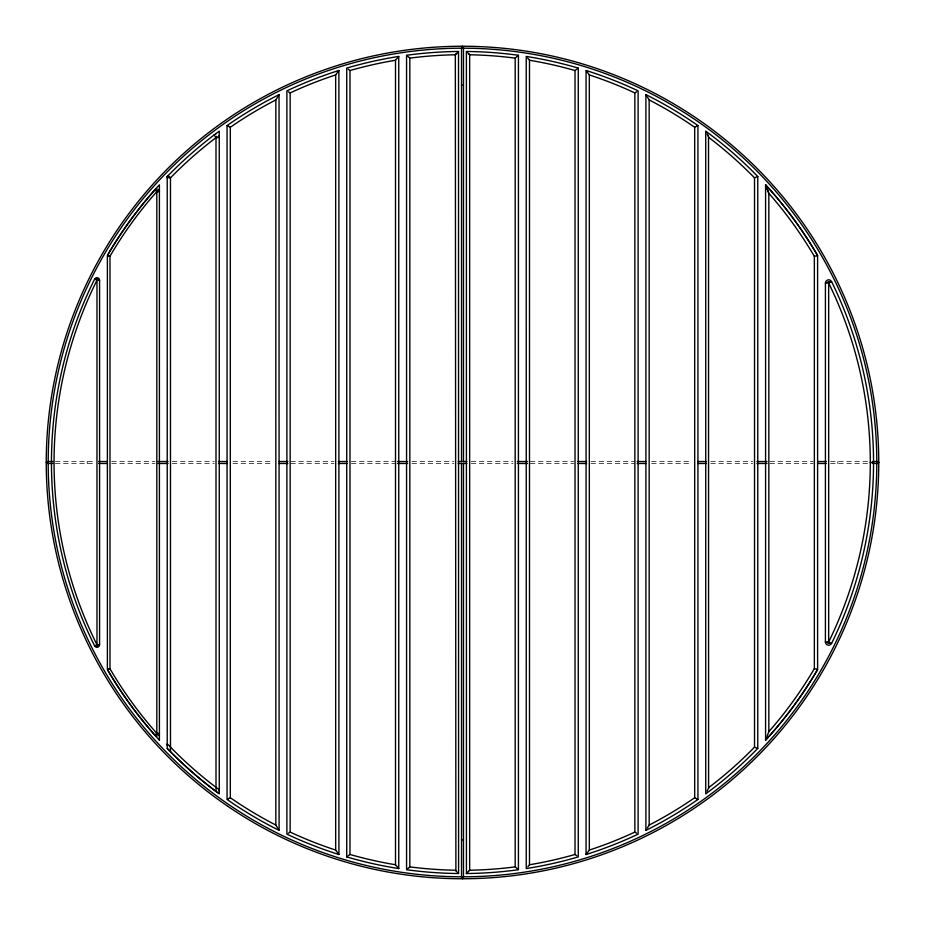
<?xml version="1.0" encoding="UTF-8"?>
<svg xmlns="http://www.w3.org/2000/svg" width="925" height="925" viewBox="0 0 925 925"><rect width="100%" height="100%" fill="white"/><g stroke="black" fill="none" stroke-linecap="round" stroke-linejoin="round"><path stroke-width="0.69" stroke-dasharray="4.62 3.47" d="M55.419 461.529L94.443 461.529M111.717 461.529L155.065 461.529M172.351 461.529L214.242 461.529M232.973 461.529L273.418 461.529M290.716 461.529L334.041 461.529M351.35 461.529L394.663 461.529M411.972 461.529L453.84 461.529M471.16 461.529L513.028 461.529M530.337 461.529L573.65 461.529M590.959 461.529L634.284 461.529M651.582 461.529L692.027 461.529M710.758 461.529L752.649 461.529M769.935 461.529L813.283 461.529M830.558 461.529L868.332 461.529M55.419 463.471L94.443 463.471M111.717 463.471L155.065 463.471M172.351 463.471L214.242 463.471M232.973 463.471L273.418 463.471M290.716 463.471L334.041 463.471M351.35 463.471L394.663 463.471M411.972 463.471L453.84 463.471M471.16 463.471L513.028 463.471M530.337 463.471L573.65 463.471M590.959 463.471L634.284 463.471M651.582 463.471L692.027 463.471M710.758 463.471L752.649 463.471M769.935 463.471L813.283 463.471M830.558 463.471L868.332 463.471M837.772 461.529L837.772 463.471M87.227 461.529L87.227 463.471"/><path stroke-width="1.39" d="M167.217 745.319L167.228 744.544M167.228 176.548A411.047 411.047 0 0 1 219.26 131.153L219.248 793.477M219.248 791.222L219.26 790.517M167.656 177.866L168.142 175.588L168.824 176.259M96.709 645.731L96.975 644.771A408.445 408.445 0 0 1 96.975 280.229L96.709 279.269M829.008 281.813L828.673 283.015A407.798 407.798 0 0 1 828.673 641.985L829.008 643.187M814.358 668.636A407.798 407.798 0 0 1 768.837 731.675L767.033 736.427M766.154 738.682L766.582 737.583L765.865 739.433M765.634 740.023L765.599 740.116A411.047 411.047 0 0 0 817.607 669.515L817.607 255.485A411.047 411.047 0 0 0 765.588 184.827L765.576 740.173A411.047 411.047 0 0 0 817.607 669.515L816.636 669.249M97.356 279.304L96.975 280.229L94.651 279.072A411.047 411.047 0 0 0 94.651 645.928A2.602 2.602 0 0 0 99.576 644.771L99.576 280.229A2.602 2.602 0 0 0 94.651 279.072M157.192 190.689L156.811 191.602A408.445 408.445 0 0 0 109.983 256.19L109.983 668.81A408.445 408.445 0 0 0 156.822 733.398L157.516 734.103M217.629 137.64L215.999 137.64L216.473 136.484M828.199 643.141L828.673 641.985L831.587 643.418A411.047 411.047 0 0 0 831.587 281.582A3.249 3.249 0 0 0 825.424 283.015L825.412 641.985A3.249 3.249 0 0 0 831.587 643.418M157.134 189.024A2.602 2.602 0 0 0 154.868 189.879A411.047 411.047 0 0 0 107.739 254.884L107.739 256.19M156.406 734.3L156.811 733.398L159.412 733.398A2.602 2.602 0 0 1 158.291 735.537M708.585 788.181L708.527 136.68M709.001 787.36L707.116 791.141M277.697 96.894L275.835 99.935L275.835 825.065L277.697 828.106M647.303 828.106L649.165 825.065L649.165 99.935L647.303 96.894M278.425 95.714L279.049 94.708L279.084 830.361A411.047 411.047 0 0 1 227.053 799.443L227.053 125.557A411.047 411.047 0 0 1 279.084 94.639L279.026 94.743M96.454 645.615L96.975 644.771L99.576 644.771M645.916 830.361A411.047 411.047 0 0 0 697.936 799.443L697.936 125.557A411.047 411.047 0 0 0 645.916 94.639L645.904 830.361L646.263 829.783M829.332 281.952L828.673 283.015L825.412 283.015M634.851 832.084A407.798 407.798 0 0 1 589.329 850.075L587.444 852.653M337.972 71.78L338.885 70.52L338.92 854.527A411.047 411.047 0 0 1 286.889 834.142L286.889 90.847A411.047 411.047 0 0 1 338.932 70.473M337.556 72.347L335.671 74.925L335.671 850.075L337.556 852.653M587.028 853.22L586.311 854.203M586.068 854.527A411.047 411.047 0 0 0 638.111 834.142L638.1 90.847A411.047 411.047 0 0 0 586.068 70.473L586.068 854.527L586.623 853.787M397.403 58.021L395.507 60.241L395.507 864.759L397.403 866.979M527.805 866.737L529.493 864.759L529.493 60.241L527.597 58.021M398.733 56.46L398.236 57.038M455.886 54.217L456.615 53.477M456.198 53.904L455.343 54.772L455.886 870.783M515.179 866.875A407.798 407.798 0 0 1 469.657 870.228L468.385 871.523M457.251 52.829L456.43 53.662M468.57 871.338L467.749 872.171M458.511 51.569L458.592 873.524A411.047 411.047 0 0 1 406.572 869.72L406.561 55.28A411.047 411.047 0 0 1 458.603 51.476L458.187 51.881M466.478 873.454L466.905 873.015M157.516 190.897L156.811 191.602L155.435 190.388M215.016 136.345L215.999 137.64L216.878 136.761M97.68 279.523L96.975 280.229L96.454 279.385M827.794 642.863L828.673 641.985L829.332 643.048M96.246 645.442L96.975 644.771L97.68 645.477M829.598 282.171L828.673 283.015L827.794 282.137M107.739 668.81L107.739 670.128A411.047 411.047 0 0 0 154.868 735.121L155.134 734.889M155.435 734.612L156.811 733.398L157.192 734.311M517.538 56.067L518.405 55.303M517.11 56.437L515.179 58.125L515.179 866.875L517.11 868.563M407.89 868.563L409.821 866.875L409.821 58.125L407.89 56.437M407.462 868.933L406.85 869.477M577.709 68.508L578.264 68.092L578.264 856.908A411.047 411.047 0 0 1 526.244 868.575L526.232 56.425A411.047 411.047 0 0 1 578.264 68.092M576.761 69.225L575.015 70.531L575.015 854.469L576.761 855.775M348.239 855.775L349.985 854.469L349.985 70.531L348.239 69.225M346.725 856.908L346.725 68.092A411.047 411.047 0 0 1 398.756 56.425L398.756 868.575A411.047 411.047 0 0 1 346.725 856.908L347.291 856.492M636.62 91.795L634.851 92.916L634.851 832.084L636.62 833.205M288.38 833.205L290.149 832.084L290.149 92.916L288.38 91.795M107.739 670.128L109.983 668.81L108.144 668.81M696.502 126.309L694.687 127.257L694.687 797.743L696.502 798.691M697.924 125.569L696.941 126.078M228.498 798.691L230.313 797.743L230.313 127.257L228.498 126.309M227.434 799.246L228.059 798.923M94.651 645.928L96.975 644.771L97.356 645.696M831.587 281.582L828.673 283.015L828.199 281.859M215.999 137.64L217.155 137.166M157.736 191.221L156.811 191.602L159.412 191.602A2.602 2.602 0 0 0 158.291 189.463M97.9 279.847L96.975 280.229L99.576 280.229M827.517 642.47L828.673 641.985L825.412 641.985M757.193 176.779L757.772 176.548L757.772 748.452L757.193 748.221M756.28 177.149L754.522 177.866L754.522 747.134L756.28 747.851M816.151 255.89L814.358 256.364L814.358 668.636L816.151 669.11M816.636 255.751L817.55 255.508A411.047 411.047 0 0 0 765.576 184.827L765.634 184.977M461.529 48.204L463.471 48.204M461.529 85.273L463.471 85.273M218.82 137.64L219.248 137.64A3.249 3.249 0 0 0 218.762 135.929M168.847 177.866L170.477 177.866L170.477 751.771A411.047 411.047 0 0 0 215.999 791.43L217.745 792.725M108.144 256.19L109.983 256.19L107.739 254.872M46.666 461.529L46.666 463.471M47.915 461.529L52.818 461.529M98.721 461.529L107.427 461.529M157.955 461.529L168.049 461.529M218.543 461.529L227.226 461.529M279.165 461.529L287.848 461.529M338.353 461.529L347.025 461.529M397.542 461.529L407.647 461.529M458.164 461.529L466.836 461.529M517.352 461.529L527.458 461.529M577.975 461.529L586.647 461.529M637.152 461.529L645.835 461.529M697.774 461.529L706.457 461.529M756.951 461.529L767.045 461.529M817.573 461.529L826.279 461.529M872.472 461.529L877.548 461.529M878.449 461.529L878.449 463.471M46.25 462.5L48.204 462.5M870.298 462.5L873.547 462.5M876.796 462.5A414.296 414.296 0 0 0 255.346 103.704A414.296 414.296 0 0 0 255.346 821.296A414.296 414.296 0 0 0 876.796 462.5L878.75 462.5M47.915 463.471L52.818 463.471M98.721 463.471L107.427 463.471M157.955 463.471L168.049 463.471M218.543 463.471L227.226 463.471M279.165 463.471L287.848 463.471M338.353 463.471L347.025 463.471M397.542 463.471L407.647 463.471M458.164 463.471L466.836 463.471M517.352 463.471L527.458 463.471M577.975 463.471L586.647 463.471M637.152 463.471L645.835 463.471M697.774 463.471L706.457 463.471M756.951 463.471L767.045 463.471M817.573 463.471L826.279 463.471M872.472 463.471L877.548 463.471M461.529 839.727L463.471 839.727M461.529 876.796L463.471 876.796M757.621 748.394L757.714 748.429A411.047 411.047 0 0 1 705.752 793.847L705.74 131.153A411.047 411.047 0 0 1 757.783 176.548M227.076 125.569L228.059 126.078M696.941 798.923L697.924 799.431M406.757 55.442L407.462 56.067M518.243 869.558L517.538 868.933M169.31 176.733L170.477 177.866M466.489 51.569L467.113 52.193M458.476 873.408L458.095 873.015M467.749 52.829L469.114 54.217M457.251 872.171L455.771 870.668M170.477 751.771L167.309 748.556M468.802 53.904L469.657 54.772A407.798 407.798 0 0 1 515.179 58.125M169.194 750.476L170.05 751.343M398.236 867.962L398.733 868.54M214.299 135.397L214.033 135.05A3.249 3.249 0 0 1 215.698 134.403M586.311 70.797L587.028 71.78M338.874 854.457L337.972 853.22M587.444 72.347L589.329 74.925A407.798 407.798 0 0 1 634.851 92.916M645.928 94.674L646.575 95.714M278.83 829.945L278.425 829.286M705.902 131.454L706.318 132.298M707.116 133.859L708.585 136.819M707.579 134.784L708.053 135.732M765.784 185.347L766.582 187.417M766.073 186.098L766.386 186.896M767.033 188.573L767.472 189.752M767.207 189.035L768.837 193.325A407.798 407.798 0 0 1 814.358 256.364M767.611 190.111L768.837 193.325L768.837 731.675M876.796 461.529L876.796 463.471M828.673 281.767L828.673 643.233M589.329 74.925L589.329 850.075M469.657 54.772L469.657 870.228M463.471 46.643L461.529 46.643M463.471 47.834L463.471 461.529M463.471 463.471L463.471 877.166M463.471 878.357L461.529 878.357M462.5 46.25L462.5 48.204M462.5 876.796L462.5 878.75M461.529 47.834L461.529 461.529M461.529 463.471L461.529 877.166M215.999 136.391L215.999 791.43M167.217 176.548L167.228 748.418A411.047 411.047 0 0 0 219.26 793.847M156.811 190.608L156.811 734.392M96.975 279.234L96.975 645.766M48.204 461.529L48.204 463.471M754.522 747.134A407.798 407.798 0 0 1 709.001 787.36M694.687 797.732A407.798 407.798 0 0 1 649.165 825.065M575.015 854.469A407.798 407.798 0 0 1 529.493 864.759M455.354 870.228A407.798 407.798 0 0 1 409.821 866.875M395.507 864.759A407.798 407.798 0 0 1 349.985 854.469M335.671 850.075A407.798 407.798 0 0 1 290.149 832.084M275.835 825.065A407.798 407.798 0 0 1 230.313 797.732M219.26 789.8A407.798 407.798 0 0 1 167.228 743.758M170.477 177.866A407.798 407.798 0 0 1 215.999 137.64M230.313 127.268A407.798 407.798 0 0 1 275.835 99.935M290.149 92.916A407.798 407.798 0 0 1 335.671 74.925M349.985 70.531A407.798 407.798 0 0 1 395.507 60.252M409.821 58.125A407.798 407.798 0 0 1 455.354 54.772M529.493 60.252A407.798 407.798 0 0 1 575.015 70.531M649.165 99.935A407.798 407.798 0 0 1 694.687 127.268M709.001 137.64A407.798 407.798 0 0 1 754.522 177.866M167.217 177.866A3.249 3.249 0 0 1 168.142 175.588M157.134 735.976A2.602 2.602 0 0 1 154.868 735.121M466.443 873.489L466.397 51.476A411.047 411.047 0 0 1 518.439 55.28L518.428 869.72A411.047 411.047 0 0 1 466.408 873.524M159.412 740.173L159.412 184.827A411.047 411.047 0 0 0 107.381 255.485L107.381 669.515A411.047 411.047 0 0 0 159.412 740.173M228.024 806.427A416.25 416.25 0 0 0 877.582 493.603A416.25 416.25 0 0 0 281.894 87.47A416.25 416.25 0 0 0 228.024 806.427"/></g></svg>
